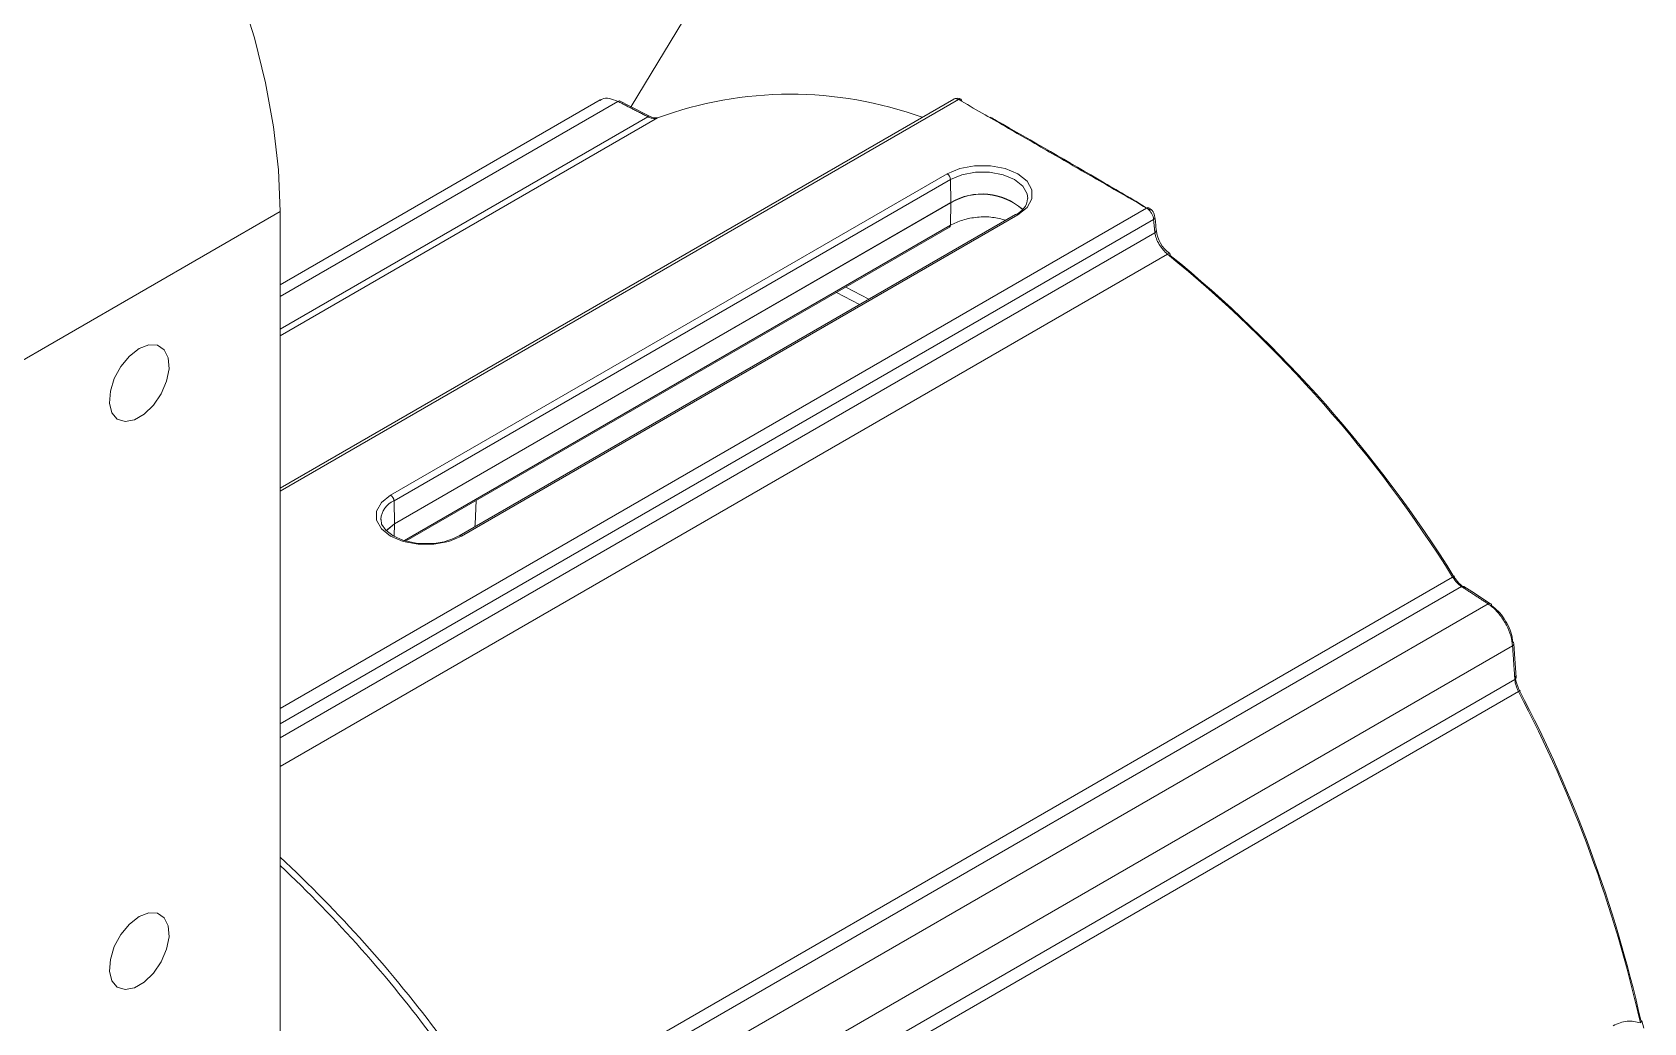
# Model space of a CAD drawing. Extents: x 11 to 120, y 2 to 94.
# Drawn here: x 23.56 to 28.61, y 17.9 to 21.01 of the extents above; entities that cross this region are included whole.
import ezdxf

# ---------------------------------------------------------------- set-up
doc = ezdxf.new("R2010")
doc.units = 0
doc.header["$MEASUREMENT"] = 0
doc.linetypes.add('SLD-Solid', pattern=[0])
doc.layers.add('OBJECT', color=7, linetype='CONTINUOUS')

msp = doc.modelspace()

# ---------------------------------------------------------------- linework, layer by layer
at = {"layer": 'OBJECT', "color": 7, "linetype": 'SLD-Solid', "lineweight": 15}
for p, q in [((26.9788, 23.3243), (25.4354, 20.7738)), ((26.4486, 20.7977), (24.3339, 19.5769)), ((26.4634, 20.7961), (24.3339, 19.5668)), ((25.3382, 20.7947), (24.3339, 20.2149)), ((25.3943, 20.7902), (24.3339, 20.1781)), ((24.3339, 20.0753), (25.4886, 20.7419)), ((25.5184, 20.7383), (24.3339, 20.0545)), ((24.6808, 19.5548), (26.4273, 20.563)), ((26.4379, 20.545), (24.6914, 19.5367)), ((26.4379, 20.545), (26.4395, 20.473)), ((24.3339, 20.4449), (23.45, 19.9346)), ((27.0536, 20.4555), (24.3339, 18.8854)), ((24.3339, 20.4449), (24.3339, 13.5773)), ((24.693, 19.4648), (26.4395, 20.473)), ((26.4395, 20.4724), (24.693, 19.4641)), ((26.6423, 20.4354), (24.8957, 19.4271)), ((26.4379, 20.4017), (26.4395, 20.4724)), ((26.6421, 20.4353), (26.6423, 20.4354)), ((27.0755, 20.4198), (24.3339, 18.8371)), ((24.724, 19.4123), (26.4379, 20.4017)), ((24.7301, 19.411), (26.4348, 20.3951)), ((26.6498, 20.4346), (24.9032, 19.4264)), ((27.0841, 20.3847), (27.084, 20.3852)), ((24.3339, 18.7927), (27.0797, 20.3779)), ((27.1193, 20.311), (24.3339, 18.703)), ((26.1098, 20.2075), (26.1816, 20.1694)), ((24.6914, 19.5367), (24.693, 19.4648)), ((24.6497, 19.4791), (24.6497, 19.4771)), ((24.6666, 19.4436), (24.693, 19.4648)), ((24.693, 19.4641), (24.6667, 19.443)), ((24.6921, 19.4254), (24.693, 19.4641)), ((25.2431, 17.6978), (28.0142, 19.2975)), ((28.0416, 19.2681), (25.2717, 17.669)), ((25.2581, 17.5584), (28.1253, 19.2136)), ((28.2023, 19.0816), (25.3324, 17.4248)), ((25.4394, 17.3766), (28.2094, 18.9757)), ((28.221, 18.9383), (25.4499, 17.3385)), ((28.6141, 17.8822), (28.6083, 17.9045))]:
    msp.add_line(p, q, dxfattribs=at)
at = {"layer": 'OBJECT', "color": 7, "linetype": 'SLD-Solid', "lineweight": 15, "flags": 128}
for points in [[(23.1403, 22.5123), (23.2504, 22.4428), (23.3596, 22.3622), (23.4669, 22.2711), (23.5715, 22.1703), (23.6723, 22.0606), (23.7686, 21.9431), (23.8596, 21.8186), (23.9444, 21.6883), (24.0224, 21.5533), (24.0928, 21.4147), (24.1551, 21.2737), (24.2087, 21.1315), (24.2533, 20.9893), (24.2883, 20.8484), (24.3136, 20.7099), (24.3288, 20.575), (24.3339, 20.4449)], [(25.3943, 20.7902), (25.3961, 20.7912), (25.3979, 20.7917), (25.3996, 20.7918), (25.4011, 20.7913), (25.4011, 20.7913)], [(25.4954, 20.7429), (25.4294, 20.7768), (25.401, 20.7913)], [(26.4273, 20.563), (26.4671, 20.5797), (26.5139, 20.5885), (26.5632, 20.5885), (26.61, 20.5797), (26.6498, 20.563), (26.6787, 20.5401), (26.6939, 20.513), (26.6939, 20.4846), (26.6787, 20.4576), (26.6498, 20.4346)], [(26.6808, 20.4857), (26.6791, 20.4998), (26.6653, 20.5242), (26.6392, 20.545), (26.6031, 20.5601), (26.5608, 20.568), (26.5163, 20.568), (26.474, 20.5601), (26.4379, 20.545)], [(27.084, 20.3852), (27.0811, 20.4145), (27.0798, 20.4271)], [(27.1193, 20.311), (27.1212, 20.3119), (27.123, 20.3125), (27.1246, 20.3126), (27.1259, 20.3123), (27.127, 20.3115), (27.1277, 20.3104), (27.1281, 20.3089), (27.1281, 20.3072)], [(26.0798, 20.1902), (26.1286, 20.1657), (26.1529, 20.1529)], [(23.8919, 20.0146), (23.8615, 19.9912), (23.8344, 19.9586), (23.8135, 19.9203), (23.8011, 19.8806), (23.7986, 19.8436), (23.8061, 19.8134), (23.823, 19.7934), (23.8473, 19.7855), (23.8765, 19.7908), (23.9074, 19.8086), (23.9365, 19.837), (23.9609, 19.8729), (23.9777, 19.9125), (23.9853, 19.9514), (23.9828, 19.9854), (23.9704, 20.0109), (23.9495, 20.025), (23.9224, 20.0263), (23.8919, 20.0146)], [(24.9032, 19.4264), (24.8634, 19.4097), (24.8166, 19.4009), (24.7674, 19.4009), (24.7206, 19.4097), (24.6808, 19.4264), (24.6519, 19.4493), (24.6366, 19.4764), (24.6366, 19.5048), (24.6519, 19.5318), (24.6808, 19.5548)], [(24.9456, 19.4559), (24.9459, 19.4636), (24.9498, 19.5379)], [(24.798, 19.4029), (24.7608, 19.4044), (24.7215, 19.4128), (24.6887, 19.4268), (24.6653, 19.4447), (24.6525, 19.4638), (24.6506, 19.4786)], [(24.8957, 19.4271), (24.8958, 19.4272), (24.896, 19.4273)], [(28.0142, 19.2975), (28.016, 19.2985), (28.0176, 19.2994), (28.0187, 19.2999), (28.0195, 19.3003), (28.0199, 19.3003), (28.0198, 19.3001), (28.0193, 19.2995), (28.0184, 19.2988)], [(28.1335, 19.2139), (28.0749, 19.2521), (28.0497, 19.2683)], [(28.2137, 18.9826), (28.2088, 19.0568), (28.2066, 19.0885)], [(28.221, 18.9383), (28.2228, 18.9394), (28.2243, 18.9403), (28.2254, 18.941), (28.2261, 18.9416), (28.2263, 18.9419), (28.226, 18.9419), (28.2253, 18.9418), (28.2242, 18.9414)], [(23.8919, 18.2321), (23.8615, 18.2087), (23.8344, 18.1761), (23.8135, 18.1378), (23.8011, 18.098), (23.7986, 18.0611), (23.8061, 18.0309), (23.823, 18.0109), (23.8473, 18.003), (23.8765, 18.0083), (23.9074, 18.0261), (23.9365, 18.0545), (23.9609, 18.0904), (23.9777, 18.13), (23.9853, 18.1689), (23.9828, 18.2029), (23.9704, 18.2284), (23.9495, 18.2425), (23.9224, 18.2438), (23.8919, 18.2321)], [(28.6033, 17.899), (28.605, 17.9001), (28.6064, 17.9014), (28.6073, 17.9026), (28.6077, 17.9038), (28.6078, 17.9043)]]:
    msp.add_lwpolyline(points, dxfattribs=at)
at = {"layer": 'OBJECT', "color": 7, "linetype": 'SLD-Solid', "lineweight": 15}
for centre, radius, start, end in [((25.9366, 19.6015), 1.2113, 70.0848, 110.1988), ((26.4591, 20.7818), 0.0187, 52.0037, 123.4887), ((26.4678, 20.7905), 0.00711, 64.698, 127.7542), ((26.4669, 20.7912), 0.00694, 359.3678, 55.8105), ((25.4929, 20.7369), 0.00661, 67.5234, 130.7618), ((25.5109, 20.7643), 0.0261, 233.6194, 283.7867), ((25.5109, 20.7643), 0.0261, 233.6194, 283.7867), ((26.4148, 20.5436), 0.0231, 3.5403, 57.3258), ((26.5371, 20.308), 0.1917, 48.5558, 120.6001), ((26.5372, 20.3068), 0.1922, 48.9297, 120.5373), ((26.4254, 20.4727), 0.0141, 358.701, 1.299), ((26.6224, 20.4896), 0.0578, 290.1039, 356.0904), ((26.6454, 20.4286), 0.00741, 53.7978, 114.8918), ((27.0579, 20.4495), 0.00735, 62.1192, 126.2544), ((27.0447, 20.425), 0.0348, 3.5588, 61.9502), ((26.4307, 20.4011), 0.00727, 304.769, 4.5194), ((27.0718, 20.4269), 0.008, 297.4103, 2.1944), ((27.0759, 20.3851), 0.00819, 297.8803, 357.2809), ((27.1855, 20.3952), 0.1015, 185.9778, 233.4028), ((24.5147, 17.1093), 4.1273, 32.0168, 50.8709), ((24.5366, 17.1217), 4.1064, 32.0168, 50.8709), ((24.7187, 19.4731), 0.0693, 113.2374, 175.0228), ((24.6683, 19.5353), 0.0231, 3.5403, 57.3258), ((24.6789, 19.4644), 0.0141, 358.701, 1.299), ((24.8028, 19.593), 0.1901, 268.5363, 299.2451), ((24.8988, 19.4201), 0.00771, 54.7824, 110.7172), ((28.046, 19.2615), 0.00791, 61.629, 123.4702), ((28.1297, 19.207), 0.00792, 61.1995, 123.3816), ((28.1292, 19.208), 0.00739, 359.18, 53.8246), ((28.1989, 19.0886), 0.00784, 296.3047, 358.9322), ((28.1996, 19.0877), 0.00717, 6.7458, 61.8015), ((28.206, 18.9827), 0.00781, 296.153, 359.0279), ((24.44, 16.9577), 4.2684, 12.7396, 27.6464), ((24.4623, 16.9708), 4.2468, 12.7396, 27.6464), ((21.5193, 15.395), 4.1311, 36.5509, 47.054), ((21.4814, 15.3712), 4.1554, 36.5587, 46.6513), ((28.604, 17.9035), 0.00384, 11.7262, 82.3795)]:
    msp.add_arc(centre, radius, start, end, dxfattribs=at)
for points, knots in [([(25.3943, 20.7902), (25.3853, 20.7939), (25.3674, 20.8012), (25.348, 20.8009), (25.3407, 20.795), (25.3389, 20.7935)], [0, 0, 0, 0, 0.429265, 0.858557, 1, 1, 1, 1]), ([(26.4634, 20.7961), (26.461, 20.7972), (26.4563, 20.7993), (26.4512, 20.7994), (26.4493, 20.7978), (26.4488, 20.7974)], [0, 0, 0, 0, 0.429314, 0.858625, 1, 1, 1, 1]), ([(25.5184, 20.7383), (25.5143, 20.7373), (25.5062, 20.7354), (25.4951, 20.7387), (25.4892, 20.7416), (25.4886, 20.7419)], [0, 0, 0, 0, 0.471914, 0.943783, 1, 1, 1, 1]), ([(26.5629, 20.7408), (26.5689, 20.7374), (26.6893, 20.6694), (26.8568, 20.5727), (27.0165, 20.4785), (27.0643, 20.4503)], [0, 0, 0, 0, 0.03573, 0.711435, 1, 1, 1, 1]), ([(27.0755, 20.4198), (27.0751, 20.4227), (27.0743, 20.4284), (27.0703, 20.4377), (27.0646, 20.4461), (27.0587, 20.4521), (27.0549, 20.4546), (27.0536, 20.4555)], [0, 0, 0, 0, 0.218543, 0.437091, 0.65551, 0.873727, 1, 1, 1, 1]), ([(26.4379, 20.4017), (26.4503, 20.4076), (26.4751, 20.4196), (26.5223, 20.428), (26.57, 20.4285), (26.5978, 20.421), (26.6112, 20.4174)], [0, 0, 0, 0, 0.254256, 0.508494, 0.763199, 1, 1, 1, 1]), ([(27.1193, 20.311), (27.1145, 20.3153), (27.1049, 20.3239), (27.0927, 20.3413), (27.0833, 20.3601), (27.0809, 20.3719), (27.0797, 20.3779)], [0, 0, 0, 0, 0.2465, 0.492976, 0.740149, 1, 1, 1, 1]), ([(28.0416, 19.2681), (28.037, 19.2716), (28.0272, 19.2791), (28.0187, 19.2912), (28.0142, 19.2975)], [0, 0, 0, 0, 0.473397, 1, 1, 1, 1]), ([(28.0184, 19.2988), (28.0234, 19.2917), (28.0339, 19.2767), (28.0463, 19.2673), (28.0528, 19.2624)], [0, 0, 0, 0, 0.473445, 1, 1, 1, 1]), ([(28.2023, 19.0816), (28.2009, 19.0919), (28.1981, 19.1126), (28.184, 19.1466), (28.1644, 19.1778), (28.1436, 19.2006), (28.1304, 19.21), (28.1253, 19.2136)], [0, 0, 0, 0, 0.216844, 0.433701, 0.650256, 0.866699, 1, 1, 1, 1]), ([(28.1366, 19.2079), (28.1436, 19.2025), (28.1577, 19.1917), (28.1771, 19.1667), (28.1923, 19.1387), (28.2007, 19.1133), (28.2023, 19.0993), (28.203, 19.094)], [0, 0, 0, 0, 0.216835, 0.433686, 0.650167, 0.86649, 1, 1, 1, 1]), ([(28.221, 18.9383), (28.2181, 18.9446), (28.212, 18.9576), (28.2103, 18.9695), (28.2094, 18.9757)], [0, 0, 0, 0, 0.486978, 1, 1, 1, 1]), ([(28.2101, 18.988), (28.211, 18.9807), (28.213, 18.9658), (28.2204, 18.9496), (28.2242, 18.9414)], [0, 0, 0, 0, 0.488652, 1, 1, 1, 1]), ([(28.518, 17.8898), (28.5326, 17.8962), (28.5616, 17.9088), (28.5895, 17.9022), (28.6033, 17.899)], [0, 0, 0, 0, 0.505218, 1, 1, 1, 1])]:
    msp.add_open_spline(points, degree=3, knots=knots, dxfattribs=at)
for points in [[(25.4886, 20.7419), (25.3943, 20.7902)], [(27.0536, 20.4555), (26.4634, 20.7961)], [(27.0797, 20.3779), (27.0755, 20.4198)], [(28.1253, 19.2136), (28.0416, 19.2681)], [(28.2094, 18.9757), (28.2023, 19.0816)]]:
    msp.add_open_spline(points, degree=1, dxfattribs=at)

doc.saveas('drawing.dxf')
